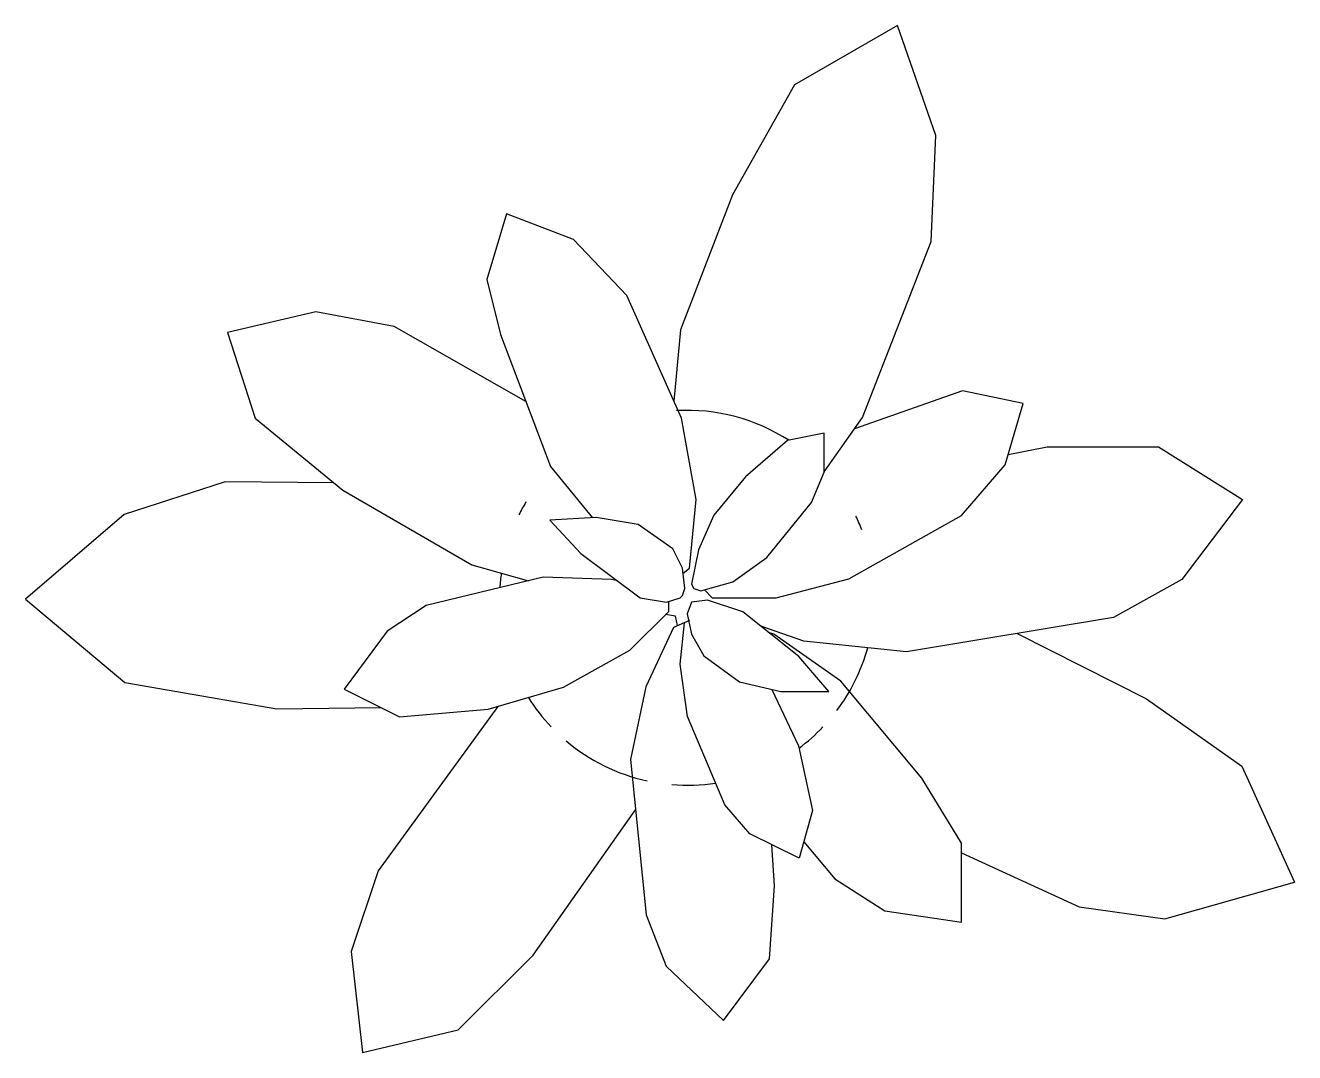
# Model space of a CAD drawing. Extents: x -0.432 to 0.449, y -0.29 to 0.424.
import ezdxf

# ---------------------------------------------------------------- set-up
doc = ezdxf.new("R2010")
doc.units = 0
doc.header["$LTSCALE"] = 1.25
doc.layers.get('0').update_dxf_attribs({"linetype": 'CONTINUOUS'})

msp = doc.modelspace()

# ---------------------------------------------------------------- linework, layer by layer
at = {"color": 0}
for p, q in [((0.17353, 0.4235), (0.10202, 0.3821)), ((0.20029, 0.34705), (0.17353, 0.4235)), ((0.10202, 0.3821), (0.05888, 0.30589)), ((0.19694, 0.27336), (0.20029, 0.34705)), ((0.05888, 0.30589), (0.02286, 0.21211)), ((-0.09797, 0.29268), (-0.11152, 0.24695)), ((-0.05145, 0.27479), (-0.09797, 0.29268)), ((-0.01437, 0.23594), (-0.05145, 0.27479)), ((0.14931, 0.15115), (0.19694, 0.27336)), ((-0.11152, 0.24695), (-0.10219, 0.2087)), ((0.02353, 0.15066), (-0.01437, 0.23594)), ((-0.23039, 0.22454), (-0.29165, 0.21013)), ((-0.17604, 0.21426), (-0.23039, 0.22454)), ((-0.08459, 0.1623), (-0.17604, 0.21426)), ((0.02286, 0.21211), (0.01827, 0.16251)), ((-0.29165, 0.21013), (-0.27242, 0.15069)), ((-0.10219, 0.2087), (-0.06742, 0.11703)), ((0.21872, 0.16969), (0.14381, 0.14337)), ((0.2608, 0.16092), (0.21872, 0.16969)), ((0.2484, 0.11841), (0.2608, 0.16092)), ((-0.27242, 0.15069), (-0.21171, 0.10061)), ((0.03379, 0.09424), (0.02353, 0.15066)), ((0.12269, 0.11351), (0.14931, 0.15115)), ((0.09713, 0.13517), (0.06808, 0.10999)), ((0.12269, 0.14028), (0.09713, 0.13517)), ((0.12269, 0.11329), (0.12269, 0.14028)), ((0.25047, 0.12549), (0.27747, 0.13076)), ((0.27747, 0.13076), (0.35478, 0.13076)), ((0.35478, 0.13076), (0.4132, 0.09424)), ((-0.06742, 0.11703), (-0.03831, 0.08159)), ((0.21805, 0.08299), (0.2484, 0.11841)), ((-0.29342, 0.10658), (-0.36344, 0.08375)), ((-0.21798, 0.10578), (-0.29342, 0.10658)), ((0.06808, 0.10999), (0.04591, 0.08338)), ((0.11392, 0.09224), (0.12269, 0.11329)), ((-0.21171, 0.10061), (-0.12197, 0.04894)), ((0.02903, 0.04662), (0.03379, 0.09424)), ((0.08283, 0.05398), (0.11392, 0.09224)), ((0.4132, 0.09424), (0.37111, 0.03875)), ((-0.36344, 0.08375), (-0.43206, 0.02493)), ((-0.03566, 0.08174), (-0.06781, 0.07996)), ((-0.06781, 0.07996), (-0.04638, 0.05674)), ((-0.00649, 0.07688), (-0.03566, 0.08174)), ((0.04591, 0.08338), (0.03538, 0.05932)), ((0.13987, 0.03902), (0.21805, 0.08299)), ((0.01755, 0.06005), (-0.00649, 0.07688)), ((-0.04638, 0.05674), (-0.00522, 0.02587)), ((0.02427, 0.04662), (0.01755, 0.06005)), ((0.03538, 0.05932), (0.03062, 0.03551)), ((0.05919, 0.03709), (0.08283, 0.05398)), ((-0.12197, 0.04894), (-0.08279, 0.03774)), ((0.02585, 0.03233), (0.02427, 0.04662)), ((0.02465, 0.04312), (0.02903, 0.04662)), ((-0.0724, 0.04026), (-0.15371, 0.02055)), ((-0.02495, 0.03868), (-0.0724, 0.04026)), ((-0.02089, 0.03762), (-0.02495, 0.03868)), ((0.03062, 0.03551), (0.0322, 0.03233)), ((0.03697, 0.03074), (0.05919, 0.03709)), ((0.08935, 0.02598), (0.13987, 0.03902)), ((0.37111, 0.03875), (0.32362, 0.01237)), ((0.02268, 0.02598), (0.02427, 0.02757)), ((0.02427, 0.02757), (0.02585, 0.03233)), ((0.0322, 0.03233), (0.03697, 0.03074)), ((0.03943, 0.03145), (0.0449, 0.02598)), ((-0.43206, 0.02493), (-0.36304, -0.03291)), ((-0.15371, 0.02055), (-0.18094, 0.00285)), ((-0.00522, 0.02587), (0.01315, 0.02281)), ((0.01315, 0.02281), (0.02268, 0.02598)), ((0.01474, 0.01646), (0.01474, 0.02281)), ((0.03062, 0.02281), (0.02744, 0.01487)), ((0.04173, 0.02439), (0.03062, 0.02281)), ((0.06622, 0.01623), (0.04173, 0.02439)), ((0.0449, 0.02598), (0.08935, 0.02598)), ((-0.01225, -0.01053), (0.01474, 0.01646)), ((0.0195, 0.01328), (0.01256, 0.01427)), ((0.02903, 0.01011), (0.01792, 0.00534)), ((0.02084, 0.0066), (0.0195, 0.01328)), ((0.02744, 0.01487), (0.03062, 0.00058)), ((0.10508, -0.01486), (0.06622, 0.01623)), ((0.32362, 0.01237), (0.17972, -0.01161)), ((-0.18094, 0.00285), (-0.21068, -0.03752)), ((0.01792, 0.00534), (-0.00113, -0.03593)), ((0.02268, -0.02006), (0.02554, 0.00861)), ((0.03062, 0.00058), (0.03896, -0.01443)), ((0.1084, -0.00418), (0.07857, 0.00635)), ((0.08777, 0.00058), (0.08407, 0.00195)), ((0.13412, -0.03187), (0.08777, 0.00058)), ((0.25662, 0.00121), (0.34655, -0.04412)), ((0.17972, -0.01161), (0.1084, -0.00418)), ((-0.05837, -0.03615), (-0.01225, -0.01053)), ((0.03896, -0.01443), (0.06375, -0.03247)), ((0.12587, -0.03911), (0.10508, -0.01486)), ((0.02765, -0.05649), (0.02268, -0.02006)), ((-0.36304, -0.03291), (-0.25744, -0.05127)), ((0.06375, -0.03247), (0.09253, -0.03911)), ((0.19042, -0.09943), (0.13412, -0.03187)), ((-0.21068, -0.03752), (-0.17235, -0.05669)), ((-0.11062, -0.05139), (-0.05837, -0.03615)), ((-0.00113, -0.03593), (-0.01182, -0.08628)), ((0.08624, -0.03766), (0.10481, -0.07686)), ((0.09253, -0.03911), (0.12587, -0.03911)), ((-0.25744, -0.05127), (-0.18528, -0.05022)), ((-0.10408, -0.04949), (-0.18712, -0.16366)), ((-0.17235, -0.05669), (-0.11062, -0.05139)), ((0.34655, -0.04412), (0.4127, -0.09088)), ((0.05369, -0.11787), (0.02765, -0.05649)), ((0.10481, -0.07686), (0.11445, -0.12181)), ((-0.01182, -0.08628), (-0.00102, -0.19426)), ((0.4127, -0.09088), (0.44933, -0.17146)), ((0.21794, -0.14446), (0.19042, -0.09943)), ((-0.07956, -0.2223), (-0.00831, -0.12137)), ((0.07105, -0.13791), (0.05369, -0.11787)), ((0.11445, -0.12181), (0.10523, -0.15499)), ((0.10523, -0.15499), (0.07105, -0.13791)), ((0.08822, -0.17399), (0.08639, -0.14557)), ((0.1084, -0.14357), (0.13, -0.16932)), ((0.21794, -0.19944), (0.21794, -0.14446)), ((0.21794, -0.15126), (0.29978, -0.18862)), ((-0.18712, -0.16366), (-0.20579, -0.21968)), ((0.0846, -0.22474), (0.08822, -0.17399)), ((0.13, -0.16932), (0.16475, -0.19156)), ((0.35917, -0.19694), (0.44933, -0.17146)), ((0.16475, -0.19156), (0.21794, -0.19944)), ((0.29978, -0.18862), (0.35917, -0.19694)), ((-0.00102, -0.19426), (0.01295, -0.22981)), ((-0.20579, -0.21968), (-0.19798, -0.28993)), ((-0.13142, -0.27417), (-0.07956, -0.2223)), ((0.05284, -0.26771), (0.0846, -0.22474)), ((0.01295, -0.22981), (0.05284, -0.26771)), ((-0.19798, -0.28993), (-0.13142, -0.27417))]:
    msp.add_line(p, q, dxfattribs=at)
for start, end in [(57.15823, 93.20406), (149.2581, 153.75318), (21.26532, 25.7604), (172.43452, 176.92959), (323.02824, 344.4965), (212.14229, 223.57709), (306.65509, 316.41797), (229.81785, 257.66371), (265.28479, 278.74986)]:
    msp.add_arc((0.02744, 0.02598), 0.13018, start, end, dxfattribs=at)

doc.saveas('drawing.dxf')
